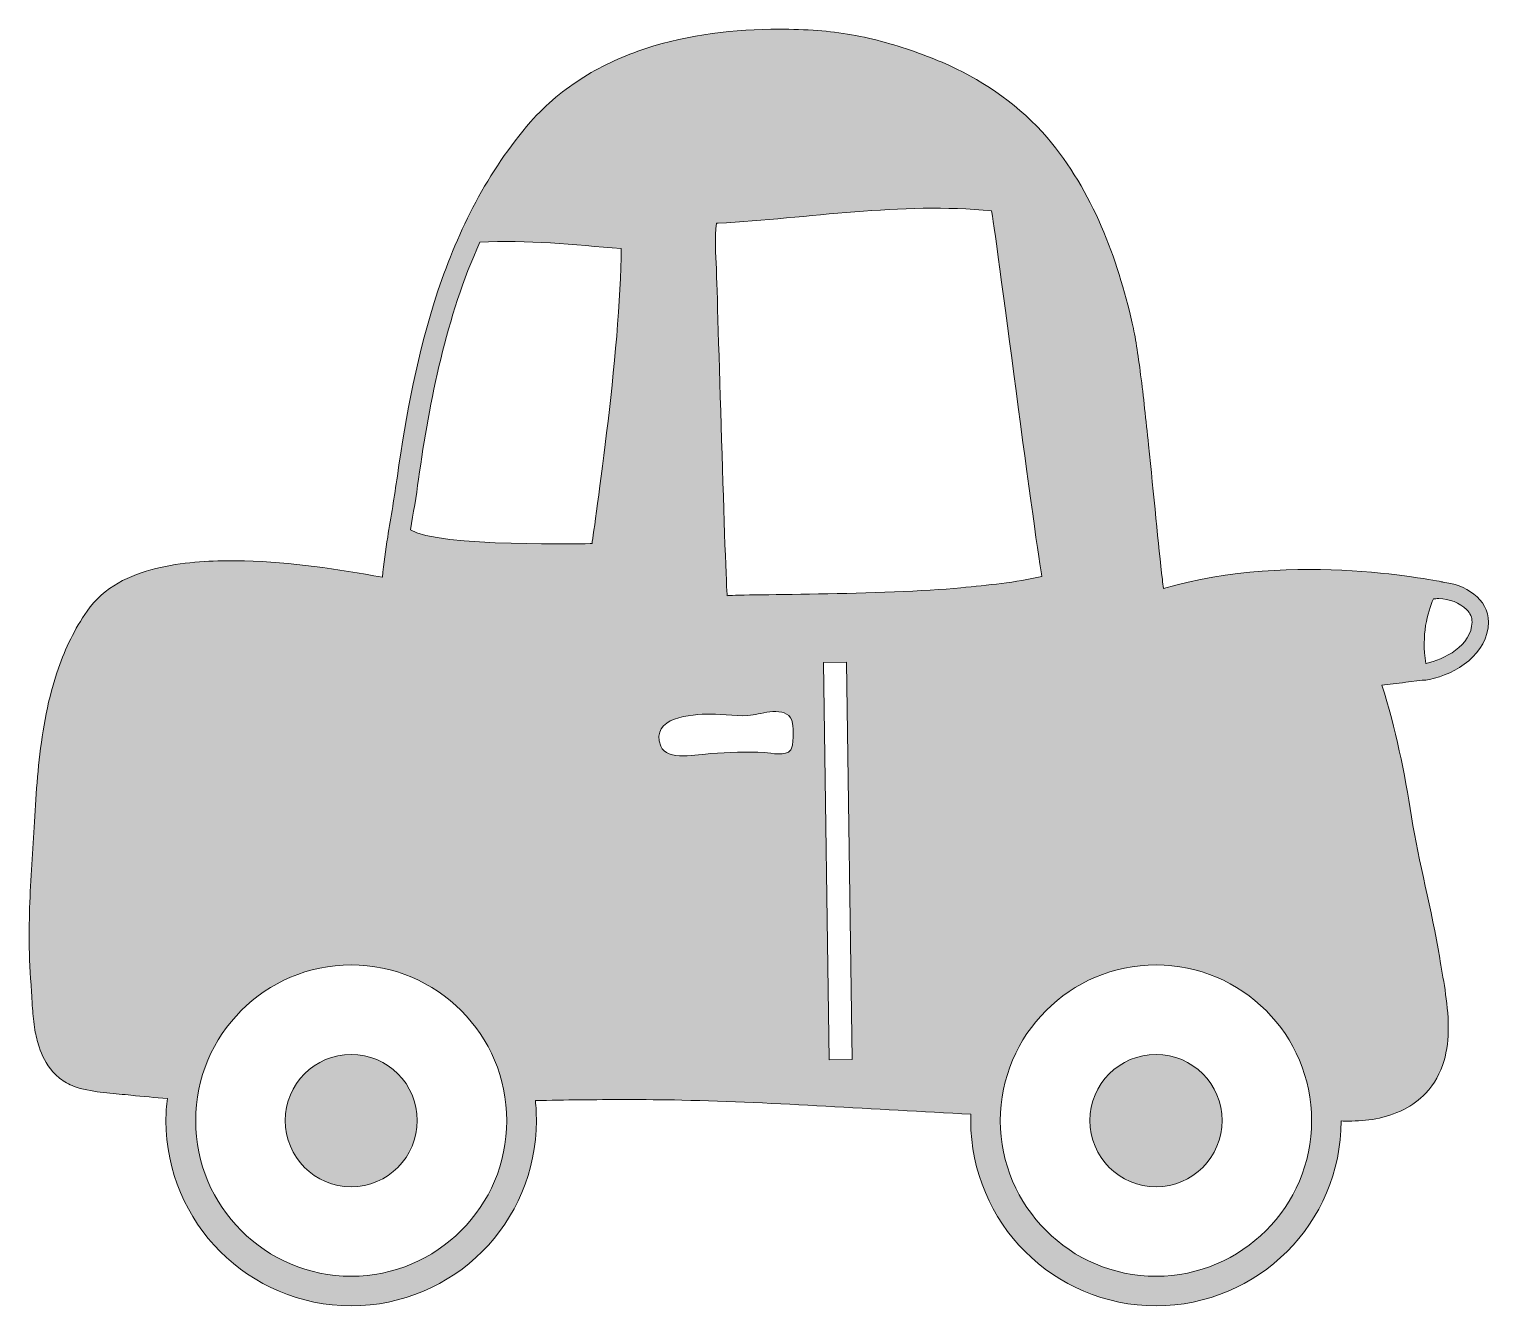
# Model space of a CAD drawing. Header units: inches. Extents: x 0 to 102, y 0 to 89.
import ezdxf

# ---------------------------------------------------------------- set-up
doc = ezdxf.new("R2010")
doc.units = ezdxf.units.IN
doc.header["$MEASUREMENT"] = 0
doc.layers.add('Layer 1', color=7, linetype='Continuous')

msp = doc.modelspace()

# ---------------------------------------------------------------- hatches: boundary and pattern name
at = {"layer": 'Layer 1', "true_color": 0x02934a}
h = msp.add_hatch(color=114, dxfattribs=at)
h.dxf.hatch_style = 2
edge = h.paths.add_edge_path()
edge.add_spline(control_points=[(0.23, 20.71), (0.27, 20.23), (0.31, 19.73), (0.4, 19.21), (0.47, 18.82), (0.56, 18.42), (0.69, 18.03), (0.89, 17.44), (1.18, 16.84), (1.65, 16.3), (1.88, 16.04), (2.16, 15.79), (2.48, 15.59), (2.8, 15.39), (3.16, 15.24), (3.54, 15.14), (4.19, 14.97), (4.81, 14.88), (5.4, 14.82), (5.99, 14.76), (6.55, 14.72), (7.08, 14.66), (7.92, 14.58), (8.77, 14.5), (9.62, 14.43), (9.56, 13.93), (9.52, 13.42), (9.52, 12.89), (9.52, 9.34), (10.97, 6.11), (13.3, 3.78), (15.63, 1.44), (18.86, 0), (22.42, 0), (25.98, 0), (29.21, 1.44), (31.54, 3.78), (33.87, 6.11), (35.31, 9.34), (35.31, 12.89), (35.31, 13.37), (35.29, 13.83), (35.24, 14.29), (37.32, 14.33), (39.39, 14.36), (41.46, 14.36), (42.78, 14.36), (44.11, 14.35), (45.43, 14.32), (52.09, 14.17), (58.81, 13.67), (65.56, 13.34), (65.56, 13.19), (65.55, 13.04), (65.55, 12.89), (65.55, 9.34), (67, 6.11), (69.33, 3.78), (71.66, 1.44), (74.89, 0), (78.45, 0), (82, 0), (85.23, 1.44), (87.57, 3.78), (89.89, 6.1), (91.33, 9.32), (91.34, 12.87), (91.51, 12.86), (91.68, 12.86), (91.85, 12.86), (92.47, 12.86), (93.11, 12.9), (93.76, 13.02), (94.41, 13.14), (95.07, 13.35), (95.7, 13.67), (96.29, 13.97), (96.8, 14.35), (97.22, 14.79), (97.85, 15.45), (98.25, 16.24), (98.49, 17.02), (98.72, 17.81), (98.8, 18.61), (98.8, 19.39), (98.8, 20.29), (98.69, 21.17), (98.57, 21.99), (98.45, 22.8), (98.3, 23.57), (98.2, 24.21), (97.65, 27.64), (96.73, 30.86), (96.24, 34.05), (95.76, 37.11), (95.13, 40.2), (94.18, 43.21), (94.67, 43.29), (95.23, 43.34), (95.83, 43.41), (95.83, 43.41), (96.98, 43.55), (96.98, 43.55), (97.15, 43.56), (97.31, 43.57), (97.48, 43.61), (99.32, 43.97), (101.57, 45.39), (101.6, 47.6), (101.62, 49.22), (99.91, 50.26), (98.42, 50.38), (98.43, 50.39), (98.43, 50.39), (98.43, 50.39), (98.43, 50.39), (88.04, 52.62), (78.97, 49.95), (78.94, 50.15), (78.92, 50.35), (78.89, 50.57), (78.62, 52.9), (78.28, 56.52), (77.93, 59.95), (77.75, 61.67), (77.57, 63.35), (77.38, 64.81), (77.29, 65.54), (77.19, 66.21), (77.1, 66.82), (77, 67.42), (76.9, 67.95), (76.8, 68.41), (76.27, 70.67), (75.59, 72.96), (74.64, 75.16), (73.69, 77.36), (72.47, 79.46), (70.87, 81.34), (69, 83.52), (66.62, 85.19), (64.07, 86.35), (62.7, 86.97), (61.18, 87.53), (59.62, 87.96), (58.06, 88.39), (56.45, 88.69), (54.9, 88.79), (54.02, 88.85), (53.12, 88.89), (52.2, 88.89), (49.14, 88.89), (45.94, 88.52), (42.93, 87.54), (41.43, 87.04), (39.97, 86.4), (38.62, 85.55), (37.26, 84.71), (36.01, 83.68), (34.91, 82.43), (31.9, 78.98), (29.88, 74.91), (28.46, 70.66), (27.04, 66.41), (26.22, 61.98), (25.63, 57.77), (25.43, 56.34), (25.19, 54.95), (24.96, 53.52), (24.82, 52.62), (24.69, 51.69), (24.59, 50.73), (21.46, 51.28), (18.27, 51.79), (14.98, 51.86), (14.68, 51.87), (14.36, 51.87), (14.03, 51.87), (12.49, 51.87), (10.62, 51.78), (8.81, 51.33), (7.91, 51.11), (7.02, 50.79), (6.19, 50.32), (5.37, 49.85), (4.6, 49.21), (4.03, 48.37), (3.16, 47.12), (2.52, 45.77), (2.03, 44.39), (1.31, 42.31), (0.93, 40.15), (0.7, 38.02), (0.47, 35.89), (0.38, 33.79), (0.25, 31.84), (0.12, 29.86), (0, 27.84), (0, 25.8), (0, 24.66), (0.04, 23.51), (0.13, 22.35), (0.17, 21.92), (0.19, 21.34), (0.23, 20.71)], knot_values=[0, 0, 0, 0, 1, 1, 1, 2, 2, 2, 3, 3, 3, 4, 4, 4, 5, 5, 5, 6, 6, 6, 7, 7, 7, 8, 8, 8, 9, 9, 9, 10, 10, 10, 11, 11, 11, 12, 12, 12, 13, 13, 13, 14, 14, 14, 15, 15, 15, 16, 16, 16, 17, 17, 17, 18, 18, 18, 19, 19, 19, 20, 20, 20, 21, 21, 21, 22, 22, 22, 23, 23, 23, 24, 24, 24, 25, 25, 25, 26, 26, 26, 27, 27, 27, 28, 28, 28, 29, 29, 29, 30, 30, 30, 31, 31, 31, 32, 32, 32, 33, 33, 33, 34, 34, 34, 35, 35, 35, 36, 36, 36, 37, 37, 37, 38, 38, 38, 39, 39, 39, 40, 40, 40, 41, 41, 41, 42, 42, 42, 43, 43, 43, 44, 44, 44, 45, 45, 45, 46, 46, 46, 47, 47, 47, 48, 48, 48, 49, 49, 49, 50, 50, 50, 51, 51, 51, 52, 52, 52, 53, 53, 53, 54, 54, 54, 55, 55, 55, 56, 56, 56, 57, 57, 57, 58, 58, 58, 59, 59, 59, 60, 60, 60, 61, 61, 61, 62, 62, 62, 63, 63, 63, 64, 64, 64, 65, 65, 65, 66, 66, 66, 67, 67, 67, 68, 68, 68, 68], degree=3, periodic=1)
h.paths.add_polyline_path([(55.7, 17.13), (55.3, 44.8), (56.91, 44.82), (57.3, 17.15)])
edge = h.paths.add_edge_path()
edge.add_spline(control_points=[(78.45, 2.06), (75.45, 2.06), (72.75, 3.27), (70.79, 5.24), (68.83, 7.2), (67.61, 9.9), (67.61, 12.89), (67.61, 15.89), (68.83, 18.59), (70.79, 20.55), (72.75, 22.52), (75.45, 23.73), (78.45, 23.73), (81.44, 23.73), (84.14, 22.52), (86.11, 20.55), (88.07, 18.59), (89.28, 15.89), (89.28, 12.89), (89.28, 9.9), (88.07, 7.2), (86.11, 5.24), (84.14, 3.27), (81.44, 2.06), (78.45, 2.06)], knot_values=[0, 0, 0, 0, 1, 1, 1, 2, 2, 2, 3, 3, 3, 4, 4, 4, 5, 5, 5, 6, 6, 6, 7, 7, 7, 8, 8, 8, 8], degree=3, periodic=1)
edge = h.paths.add_edge_path()
edge.add_spline(control_points=[(98.1, 49.24), (98.1, 49.24), (98.15, 49.24), (98.15, 49.24), (98.84, 49.24), (99.61, 48.93), (100.07, 48.48), (100.33, 48.21), (100.46, 47.93), (100.45, 47.61), (100.43, 45.97), (98.48, 44.97), (97.25, 44.73), (97.25, 44.73), (97.24, 44.73), (97.23, 44.73), (96.92, 46.72), (97.34, 48.26), (97.76, 49.23), (97.88, 49.23), (97.99, 49.24), (98.1, 49.24)], knot_values=[0, 0, 0, 0, 1, 1, 1, 2, 2, 2, 3, 3, 3, 4, 4, 4, 5, 5, 5, 6, 6, 6, 7, 7, 7, 7], degree=3, periodic=1)
edge = h.paths.add_edge_path()
edge.add_spline(control_points=[(47.86, 75.38), (47.89, 75.38), (47.93, 75.38), (47.96, 75.38), (54.29, 75.72), (60.67, 76.86), (67, 76.24), (67.16, 75.68), (70.22, 51.88), (70.51, 50.79), (68.65, 50.35), (66.75, 50.18), (64.86, 49.99), (59.82, 49.49), (48.91, 49.54), (48.6, 49.44), (48.48, 50.1), (47.92, 70.12), (47.84, 72.21), (47.8, 73.22), (47.7, 74.34), (47.86, 75.38)], knot_values=[0, 0, 0, 0, 1, 1, 1, 2, 2, 2, 3, 3, 3, 4, 4, 4, 5, 5, 5, 6, 6, 6, 7, 7, 7, 7], degree=3, periodic=1)
edge = h.paths.add_edge_path()
edge.add_spline(control_points=[(47.41, 41.2), (48.38, 41.21), (49.45, 40.98), (50.4, 41.14), (51.21, 41.28), (52.91, 41.83), (53.15, 40.55), (53.22, 40.22), (53.21, 38.94), (53.02, 38.7), (52.67, 38.22), (51.66, 38.5), (51.19, 38.52), (49.95, 38.58), (48.68, 38.53), (47.45, 38.45), (46.6, 38.4), (44.37, 37.9), (43.97, 38.97), (43.21, 41.01), (46.11, 41.18), (47.41, 41.2)], knot_values=[0, 0, 0, 0, 1, 1, 1, 2, 2, 2, 3, 3, 3, 4, 4, 4, 5, 5, 5, 6, 6, 6, 7, 7, 7, 7], degree=3, periodic=1)
edge = h.paths.add_edge_path()
edge.add_spline(control_points=[(22.42, 2.06), (19.42, 2.06), (16.72, 3.27), (14.76, 5.24), (12.8, 7.2), (11.59, 9.9), (11.59, 12.89), (11.59, 15.89), (12.8, 18.59), (14.76, 20.55), (16.72, 22.52), (19.42, 23.73), (22.42, 23.73), (25.41, 23.73), (28.11, 22.52), (30.08, 20.55), (32.04, 18.59), (33.25, 15.89), (33.25, 12.89), (33.25, 9.9), (32.04, 7.2), (30.08, 5.24), (28.11, 3.27), (25.41, 2.06), (22.42, 2.06)], knot_values=[0, 0, 0, 0, 1, 1, 1, 2, 2, 2, 3, 3, 3, 4, 4, 4, 5, 5, 5, 6, 6, 6, 7, 7, 7, 8, 8, 8, 8], degree=3, periodic=1)
edge = h.paths.add_edge_path()
edge.add_spline(control_points=[(27.11, 57.56), (27.87, 63.06), (29.04, 68.86), (31.37, 74.05), (34.66, 74.26), (37.93, 73.85), (41.21, 73.62), (41.23, 66.76), (39.18, 53.07), (39.18, 53.07), (39.18, 53.07), (28.38, 52.81), (26.55, 54.03), (26.74, 55.19), (26.94, 56.35), (27.11, 57.56)], knot_values=[0, 0, 0, 0, 1, 1, 1, 2, 2, 2, 3, 3, 3, 4, 4, 4, 5, 5, 5, 5], degree=3, periodic=1)
h = msp.add_hatch(color=114, dxfattribs=at)
h.dxf.hatch_style = 2
edge = h.paths.add_edge_path()
edge.add_spline(control_points=[(22.42, 17.5), (19.88, 17.5), (17.82, 15.44), (17.82, 12.9), (17.82, 10.35), (19.88, 8.29), (22.42, 8.29), (24.96, 8.29), (27.02, 10.35), (27.02, 12.9), (27.02, 15.44), (24.96, 17.5), (22.42, 17.5)], knot_values=[0, 0, 0, 0, 1, 1, 1, 2, 2, 2, 3, 3, 3, 4, 4, 4, 4], degree=3, periodic=1)
h = msp.add_hatch(color=114, dxfattribs=at)
h.dxf.hatch_style = 2
edge = h.paths.add_edge_path()
edge.add_spline(control_points=[(78.45, 17.5), (75.91, 17.5), (73.84, 15.44), (73.84, 12.9), (73.84, 10.35), (75.91, 8.29), (78.45, 8.29), (80.99, 8.29), (83.05, 10.35), (83.05, 12.9), (83.05, 15.44), (80.99, 17.5), (78.45, 17.5)], knot_values=[0, 0, 0, 0, 1, 1, 1, 2, 2, 2, 3, 3, 3, 4, 4, 4, 4], degree=3, periodic=1)

# ---------------------------------------------------------------- linework, layer by layer
at = {"layer": 'Layer 1', "lineweight": 0}
msp.add_lwpolyline([(55.7, 17.13), (55.3, 44.8), (56.91, 44.82), (57.3, 17.15), (55.7, 17.13)], dxfattribs=at)
for points, knots in [([(0.23, 20.71), (0.27, 20.23), (0.31, 19.73), (0.4, 19.21), (0.47, 18.82), (0.56, 18.42), (0.69, 18.03), (0.89, 17.44), (1.18, 16.84), (1.65, 16.3), (1.88, 16.04), (2.16, 15.79), (2.48, 15.59), (2.8, 15.39), (3.16, 15.24), (3.54, 15.14), (4.19, 14.97), (4.81, 14.88), (5.4, 14.82), (5.99, 14.76), (6.55, 14.72), (7.08, 14.66), (7.92, 14.58), (8.77, 14.5), (9.62, 14.43), (9.56, 13.93), (9.52, 13.42), (9.52, 12.89), (9.52, 9.34), (10.97, 6.11), (13.3, 3.78), (15.63, 1.44), (18.86, 0), (22.42, 0), (25.98, 0), (29.21, 1.44), (31.54, 3.78), (33.87, 6.11), (35.31, 9.34), (35.31, 12.89), (35.31, 13.37), (35.29, 13.83), (35.24, 14.29), (37.32, 14.33), (39.39, 14.36), (41.46, 14.36), (42.78, 14.36), (44.11, 14.35), (45.43, 14.32), (52.09, 14.17), (58.81, 13.67), (65.56, 13.34), (65.56, 13.19), (65.55, 13.04), (65.55, 12.89), (65.55, 9.34), (67, 6.11), (69.33, 3.78), (71.66, 1.44), (74.89, 0), (78.45, 0), (82, 0), (85.23, 1.44), (87.57, 3.78), (89.89, 6.1), (91.33, 9.32), (91.34, 12.87), (91.51, 12.86), (91.68, 12.86), (91.85, 12.86), (92.47, 12.86), (93.11, 12.9), (93.76, 13.02), (94.41, 13.14), (95.07, 13.35), (95.7, 13.67), (96.29, 13.97), (96.8, 14.35), (97.22, 14.79), (97.85, 15.45), (98.25, 16.24), (98.49, 17.02), (98.72, 17.81), (98.8, 18.61), (98.8, 19.39), (98.8, 20.29), (98.69, 21.17), (98.57, 21.99), (98.45, 22.8), (98.3, 23.57), (98.2, 24.21), (97.65, 27.64), (96.73, 30.86), (96.24, 34.05), (95.76, 37.11), (95.13, 40.2), (94.18, 43.21), (94.67, 43.29), (95.23, 43.34), (95.83, 43.41), (95.83, 43.41), (96.98, 43.55), (96.98, 43.55), (97.15, 43.56), (97.31, 43.57), (97.48, 43.61), (99.32, 43.97), (101.57, 45.39), (101.6, 47.6), (101.62, 49.22), (99.91, 50.26), (98.42, 50.38), (98.43, 50.39), (98.43, 50.39), (98.43, 50.39), (98.43, 50.39), (88.04, 52.62), (78.97, 49.95), (78.94, 50.15), (78.92, 50.35), (78.89, 50.57), (78.62, 52.9), (78.28, 56.52), (77.93, 59.95), (77.75, 61.67), (77.57, 63.35), (77.38, 64.81), (77.29, 65.54), (77.19, 66.21), (77.1, 66.82), (77, 67.42), (76.9, 67.95), (76.8, 68.41), (76.27, 70.67), (75.59, 72.96), (74.64, 75.16), (73.69, 77.36), (72.47, 79.46), (70.87, 81.34), (69, 83.52), (66.62, 85.19), (64.07, 86.35), (62.7, 86.97), (61.18, 87.53), (59.62, 87.96), (58.06, 88.39), (56.45, 88.69), (54.9, 88.79), (54.02, 88.85), (53.12, 88.89), (52.2, 88.89), (49.14, 88.89), (45.94, 88.52), (42.93, 87.54), (41.43, 87.04), (39.97, 86.4), (38.62, 85.55), (37.26, 84.71), (36.01, 83.68), (34.91, 82.43), (31.9, 78.98), (29.88, 74.91), (28.46, 70.66), (27.04, 66.41), (26.22, 61.98), (25.63, 57.77), (25.43, 56.34), (25.19, 54.95), (24.96, 53.52), (24.82, 52.62), (24.69, 51.69), (24.59, 50.73), (21.46, 51.28), (18.27, 51.79), (14.98, 51.86), (14.68, 51.87), (14.36, 51.87), (14.03, 51.87), (12.49, 51.87), (10.62, 51.78), (8.81, 51.33), (7.91, 51.11), (7.02, 50.79), (6.19, 50.32), (5.37, 49.85), (4.6, 49.21), (4.03, 48.37), (3.16, 47.12), (2.52, 45.77), (2.03, 44.39), (1.31, 42.31), (0.93, 40.15), (0.7, 38.02), (0.47, 35.89), (0.38, 33.79), (0.25, 31.84), (0.12, 29.86), (0, 27.84), (0, 25.8), (0, 24.66), (0.04, 23.51), (0.13, 22.35), (0.17, 21.92), (0.19, 21.34), (0.23, 20.71)], [0, 0, 0, 0, 1, 1, 1, 2, 2, 2, 3, 3, 3, 4, 4, 4, 5, 5, 5, 6, 6, 6, 7, 7, 7, 8, 8, 8, 9, 9, 9, 10, 10, 10, 11, 11, 11, 12, 12, 12, 13, 13, 13, 14, 14, 14, 15, 15, 15, 16, 16, 16, 17, 17, 17, 18, 18, 18, 19, 19, 19, 20, 20, 20, 21, 21, 21, 22, 22, 22, 23, 23, 23, 24, 24, 24, 25, 25, 25, 26, 26, 26, 27, 27, 27, 28, 28, 28, 29, 29, 29, 30, 30, 30, 31, 31, 31, 32, 32, 32, 33, 33, 33, 34, 34, 34, 35, 35, 35, 36, 36, 36, 37, 37, 37, 38, 38, 38, 39, 39, 39, 40, 40, 40, 41, 41, 41, 42, 42, 42, 43, 43, 43, 44, 44, 44, 45, 45, 45, 46, 46, 46, 47, 47, 47, 48, 48, 48, 49, 49, 49, 50, 50, 50, 51, 51, 51, 52, 52, 52, 53, 53, 53, 54, 54, 54, 55, 55, 55, 56, 56, 56, 57, 57, 57, 58, 58, 58, 59, 59, 59, 60, 60, 60, 61, 61, 61, 62, 62, 62, 63, 63, 63, 64, 64, 64, 65, 65, 65, 66, 66, 66, 67, 67, 67, 68, 68, 68, 68]), ([(47.86, 75.38), (47.89, 75.38), (47.93, 75.38), (47.96, 75.38), (54.29, 75.72), (60.67, 76.86), (67, 76.24), (67.16, 75.68), (70.22, 51.88), (70.51, 50.79), (68.65, 50.35), (66.75, 50.18), (64.86, 49.99), (59.82, 49.49), (48.91, 49.54), (48.6, 49.44), (48.48, 50.1), (47.92, 70.12), (47.84, 72.21), (47.8, 73.22), (47.7, 74.34), (47.86, 75.38)], [0, 0, 0, 0, 1, 1, 1, 2, 2, 2, 3, 3, 3, 4, 4, 4, 5, 5, 5, 6, 6, 6, 7, 7, 7, 7]), ([(27.11, 57.56), (27.87, 63.06), (29.04, 68.86), (31.37, 74.05), (34.66, 74.26), (37.93, 73.85), (41.21, 73.62), (41.23, 66.76), (39.18, 53.07), (39.18, 53.07), (39.18, 53.07), (28.38, 52.81), (26.55, 54.03), (26.74, 55.19), (26.94, 56.35), (27.11, 57.56)], [0, 0, 0, 0, 1, 1, 1, 2, 2, 2, 3, 3, 3, 4, 4, 4, 5, 5, 5, 5]), ([(98.1, 49.24), (98.1, 49.24), (98.15, 49.24), (98.15, 49.24), (98.84, 49.24), (99.61, 48.93), (100.07, 48.48), (100.33, 48.21), (100.46, 47.93), (100.45, 47.61), (100.43, 45.97), (98.48, 44.97), (97.25, 44.73), (97.25, 44.73), (97.24, 44.73), (97.23, 44.73), (96.92, 46.72), (97.34, 48.26), (97.76, 49.23), (97.88, 49.23), (97.99, 49.24), (98.1, 49.24)], [0, 0, 0, 0, 1, 1, 1, 2, 2, 2, 3, 3, 3, 4, 4, 4, 5, 5, 5, 6, 6, 6, 7, 7, 7, 7]), ([(47.41, 41.2), (48.38, 41.21), (49.45, 40.98), (50.4, 41.14), (51.21, 41.28), (52.91, 41.83), (53.15, 40.55), (53.22, 40.22), (53.21, 38.94), (53.02, 38.7), (52.67, 38.22), (51.66, 38.5), (51.19, 38.52), (49.95, 38.58), (48.68, 38.53), (47.45, 38.45), (46.6, 38.4), (44.37, 37.9), (43.97, 38.97), (43.21, 41.01), (46.11, 41.18), (47.41, 41.2)], [0, 0, 0, 0, 1, 1, 1, 2, 2, 2, 3, 3, 3, 4, 4, 4, 5, 5, 5, 6, 6, 6, 7, 7, 7, 7]), ([(22.42, 2.06), (19.42, 2.06), (16.72, 3.27), (14.76, 5.24), (12.8, 7.2), (11.59, 9.9), (11.59, 12.89), (11.59, 15.89), (12.8, 18.59), (14.76, 20.55), (16.72, 22.52), (19.42, 23.73), (22.42, 23.73), (25.41, 23.73), (28.11, 22.52), (30.08, 20.55), (32.04, 18.59), (33.25, 15.89), (33.25, 12.89), (33.25, 9.9), (32.04, 7.2), (30.08, 5.24), (28.11, 3.27), (25.41, 2.06), (22.42, 2.06)], [0, 0, 0, 0, 1, 1, 1, 2, 2, 2, 3, 3, 3, 4, 4, 4, 5, 5, 5, 6, 6, 6, 7, 7, 7, 8, 8, 8, 8]), ([(78.45, 2.06), (75.45, 2.06), (72.75, 3.27), (70.79, 5.24), (68.83, 7.2), (67.61, 9.9), (67.61, 12.89), (67.61, 15.89), (68.83, 18.59), (70.79, 20.55), (72.75, 22.52), (75.45, 23.73), (78.45, 23.73), (81.44, 23.73), (84.14, 22.52), (86.11, 20.55), (88.07, 18.59), (89.28, 15.89), (89.28, 12.89), (89.28, 9.9), (88.07, 7.2), (86.11, 5.24), (84.14, 3.27), (81.44, 2.06), (78.45, 2.06)], [0, 0, 0, 0, 1, 1, 1, 2, 2, 2, 3, 3, 3, 4, 4, 4, 5, 5, 5, 6, 6, 6, 7, 7, 7, 8, 8, 8, 8]), ([(22.42, 17.5), (19.88, 17.5), (17.82, 15.44), (17.82, 12.9), (17.82, 10.35), (19.88, 8.29), (22.42, 8.29), (24.96, 8.29), (27.02, 10.35), (27.02, 12.9), (27.02, 15.44), (24.96, 17.5), (22.42, 17.5)], [0, 0, 0, 0, 1, 1, 1, 2, 2, 2, 3, 3, 3, 4, 4, 4, 4]), ([(78.45, 17.5), (75.91, 17.5), (73.84, 15.44), (73.84, 12.9), (73.84, 10.35), (75.91, 8.29), (78.45, 8.29), (80.99, 8.29), (83.05, 10.35), (83.05, 12.9), (83.05, 15.44), (80.99, 17.5), (78.45, 17.5)], [0, 0, 0, 0, 1, 1, 1, 2, 2, 2, 3, 3, 3, 4, 4, 4, 4])]:
    msp.add_open_spline(points, degree=3, knots=knots, dxfattribs=at)

doc.saveas('drawing.dxf')
